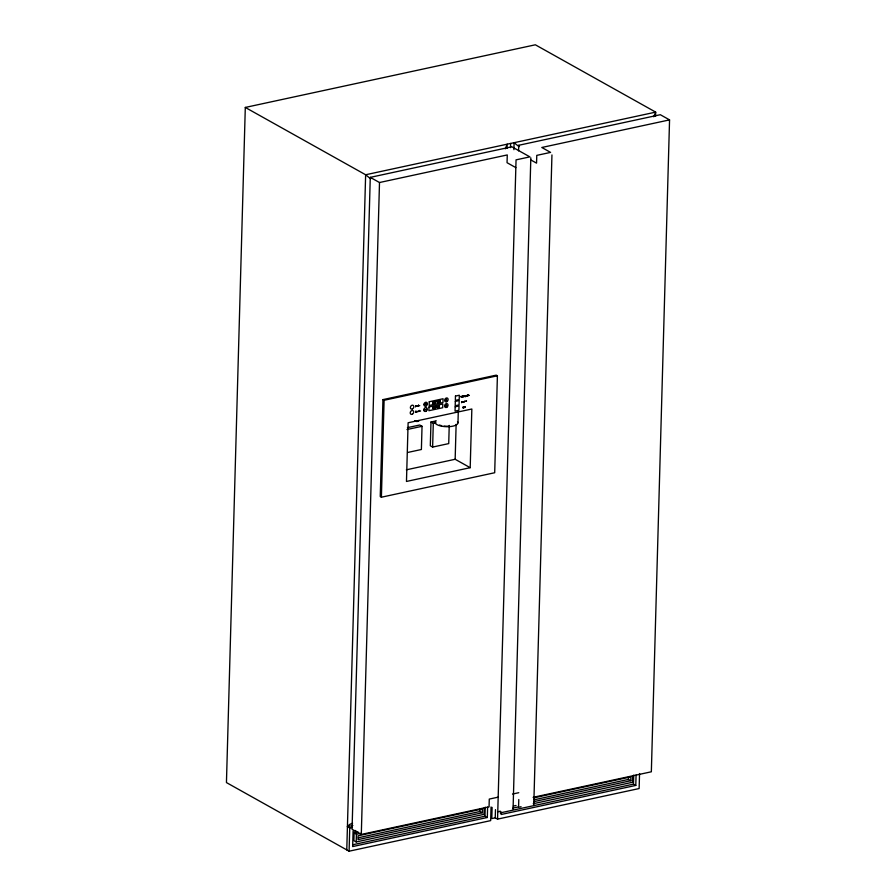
<?xml version="1.0" encoding="UTF-8"?>
<svg xmlns="http://www.w3.org/2000/svg" width="896" height="896" viewBox="0 0 896 896"><rect width="100%" height="100%" fill="white"/><g stroke="black" fill="none" stroke-linecap="round" stroke-linejoin="round"><path stroke-width="1.34" d="M655.558 116.312L655.682 112.123L535.349 44.8L245.302 107.442L226.442 782.578L349.093 851.2L490.661 820.624L491.042 806.96M346.774 849.901L365.635 174.765L245.302 107.442M349.093 851.2L349.742 827.96L347.424 826.672L349.518 824.522L352.598 823.144M358.187 832.059L354.11 832.944L353.898 840.65L356.216 841.949L483.974 814.352L484.154 807.923M356.216 841.949L356.429 834.232L354.11 832.944M361.301 834.434L379.501 182.526L370.272 177.363L352.061 829.27L361.301 834.434L489.059 806.837L489.272 799.075L498.064 797.182M382.95 399.616L380.24 496.563L381.394 497.213L494.693 472.741L497.403 375.794L496.25 375.144L382.95 399.616L384.104 400.266L497.403 375.794M381.394 497.213L384.104 400.266M417.57 411.824L417.603 411.354M407.411 427.661L419.731 425.006L422.038 426.294L421.389 449.501L407.714 452.458M426.518 403.693L426.698 403.838M426.496 409.931L426.72 409.248L426.787 409.875L425.488 409.517L426.552 409.326M436.341 420.862L430.976 422.016L430.315 445.782L432.622 447.082L448.728 443.598L449.232 425.421M432.902 407.21L432.858 408.598L433.037 407.176M433.653 407.669C434.459 409.293 433.16 408.486 433.675 406.874M432.622 447.082L433.294 423.315L430.976 422.016M434.403 402.886L434.37 403.155M434.773 402.058L434.75 403.054M435.187 407.904L435.266 406.627L435.299 408.083M435.568 407.77L435.59 406.874M436.005 401.374C435.725 402.338 434.997 403.749 435.344 401.464C437.237 400.781 434.739 403.682 435.434 401.352M436.128 407.277L436.307 406.47L435.624 406.448M438.402 406.224L437.797 407.714L438.48 407.389M438.525 406L438.379 407.21M438.749 407.131L439.354 406.011M439.107 407.254L439.006 405.888M439.533 401.822L439.79 401.341M440.104 401.699L439.802 400.971M446.018 399.325L446.074 400.053L446.174 399.291M446.04 405.082L446.096 405.81L446.197 405.037M446.667 400.008L446.734 399.93M470.198 467.69L406.47 481.454L408.117 422.766L471.845 409.002L470.198 467.69L455.157 459.278L456.131 424.346M457.979 422.766L458.293 411.242M463.232 407.803L463.534 407.109L463.523 407.747M464.453 406.997L464.251 407.59L465.046 407.411L465.069 406.616L464.722 407.49M464.677 401.206L464.285 402.013L464.778 401.274M465.136 406.93L464.486 406.941M467.309 395.942L467.421 395.293M467.477 395.909L467.667 395.069L467.645 395.875L466.838 395.808L467.488 395.282M468.283 395.102L467.824 395.696M468.586 395.293L468.574 395.674M482.306 812.784L357.997 839.63L358.098 835.8L482.406 808.954L482.306 812.784L479.987 811.496L480.054 808.942M487.603 807.173L487.323 817.488L485.005 816.2L485.251 807.173M507.091 148.389L507.192 144.189L505.277 148.859M492.106 807.397L491.792 818.574L495.242 817.835L497.56 819.123L639.128 788.547L639.554 773.517M510.53 147.638L510.653 143.438M495.242 817.835L495.477 809.637M513.912 149.688L514.102 142.699L519.053 146.686M497.56 819.123L516.051 159.858L529.872 156.867L511.851 146.787L370.272 177.363L371.067 178.136M518.571 150.886L518.728 145.286L660.307 114.71L669.558 119.885L651.347 771.792L533.098 797.328M501.189 811.922L501.122 814.498L635.79 785.422L636.07 775.096M513.072 809.222L530.824 157.853M518.784 799.523L518.56 807.285L521.08 806.736M533.792 804.754L551.947 154.93M533.893 797.832L630.874 776.877L630.773 780.718L628.454 779.419L628.533 776.866M632.621 775.858L632.442 782.286L533.221 803.712M635.79 785.422L633.472 784.123L633.73 775.096M653.744 116.771L655.682 112.123L365.635 174.765L370.597 178.774M462.426 402.147L462.56 402.002M418.242 420.717L415.386 420.717M417.379 406.168C419.798 405.35 415.038 406.291 417.536 406.112M419.563 405.731L419.754 405.63M418.118 411.499C420.202 411.286 417.603 410.906 418.398 411.454M420.426 411.074L420.616 410.973M464.106 396.502L464.307 396.402M466.155 396.032L466.323 395.898M469.09 395.394L469.246 395.338M426.44 403.715L425.824 404.477L425.667 403.872L426.742 403.816M438.984 406.941L439.13 406.213M439.891 400.949L439.902 401.15M435.008 401.61L434.347 402.427L434.302 401.766M435.198 406.717L434.941 408.15M468.586 395.147L467.667 395.237M463.579 401.699L463.568 402.125M433.44 403.357L434.011 401.8M435.03 401.587L435.098 402.976M438.29 402.293C436.845 403.738 439.466 400.131 437.64 400.87M435.467 406.661L436.139 407.131M434.56 408.262L434.84 407.187M439.264 402.08L439.298 400.68L438.614 400.658M435.49 408.106L435.579 407.221M437.752 407.568L438.368 406M432.51 401.979L433.037 402.013M433.462 402.562L434.056 402.506L433.306 402.774M432.701 407.075L433.227 407.109M434.202 406.907L433.563 407.736M434.179 407.702L433.63 407.848M438.794 406.56L439.387 406.504M438.312 401.498L437.55 401.755L438.301 401.688M416.248 411.466L415.89 412.182L416.237 411.656M379.501 182.526L507.27 154.941L507.046 162.702L515.838 167.619M669.558 119.885L541.8 147.482L550.581 152.398L536.771 155.378L536.558 163.139L531.059 160.07M463.378 401.576L463.523 402.427M463.232 407.59L462.918 406.963L462.896 407.882L464.139 406.986L463.658 407.87M433.294 423.315L435.971 422.733M406.986 429.542L422.038 426.294M406.347 469.818L455.157 459.278M347.424 826.672L352.867 825.496M349.742 827.96L352.464 827.378M512.501 794.058L518.784 792.702M355.802 830.514L353.08 831.096L352.654 846.574L487.323 817.488M356.429 834.232L360.506 833.347M358.411 837.749L479.987 811.496M534.195 799.781L628.454 779.419M513.296 806.086L516.029 805.493M533.781 801.662L630.773 780.718M512.837 808.114L518.269 806.938M497.84 811.754L500.36 811.216M353.058 844.693L485.005 816.2M500.17 812.907L633.472 784.123M518.728 145.286L519.512 146.048M457.509 421.691A11.491 4.122 1.6 0 1 446.768 426.709A11.491 4.122 1.6 0 1 435.333 421.344M449.355 426.149A10.158 3.64 1.6 0 1 444.102 426.07M441.627 425.667A10.158 3.64 1.6 0 1 439.488 425.051M418.779 420.526A2.083 0.75 1.6 0 1 417.222 421.456A2.083 0.75 1.6 0 1 414.736 420.717M415.8 411.992L415.766 411.275L415.8 411.992M415.867 405.742L415.587 406.706L415.867 405.742M416.338 411.454L416.595 412.048L416.338 411.454M418.6 405.16L418.578 406.078L418.6 405.16M419.238 405.742L419.238 405.742M419.462 410.502L419.44 411.421L419.462 410.502M420.101 411.085L420.101 411.085M424.346 409.483L424.323 410.402L424.346 409.483M424.525 403.838L424.502 404.757L424.525 403.838M428.994 406.963L428.893 410.715L442.702 407.736L442.814 403.984L428.994 406.963M429.262 401.744L429.15 405.496L442.971 402.517L443.072 398.754L429.262 401.744M432.701 402.114L432.667 403.502L432.701 402.114M439.79 400.579L439.746 401.968L439.79 400.579M445.827 399.358L446.163 400.221L445.827 399.358M445.85 405.115L446.186 405.978L445.85 405.115M446.533 405.25L446.499 406.146L446.533 405.25M455.168 406.773L455.045 411.107L458.898 410.278L459.021 405.944L455.168 406.773M455.314 401.397L455.19 405.731L459.054 404.902L459.178 400.568L455.314 401.397M455.459 396.066L455.347 400.4L459.2 399.56L459.323 395.226L455.459 396.066M460.925 396.413L461.44 397.219L460.925 396.413M461.664 401.666L461.642 402.584L461.664 401.666M462.19 396.088L462.168 397.062L462.19 396.088M462.762 396.85L462.963 395.92L462.762 396.85M463.366 395.886L463.658 396.738L463.366 395.886M464.43 395.942L465.158 396.413L464.43 395.942M465.315 395.752L465.282 396.648L465.315 395.752M466.256 400.949C464.834 402.002 467.331 400.758 466.256 400.949M466.446 395.506L466.424 396.133L466.446 395.506M425.13 404.242L425.141 404.174M424.95 409.886L424.95 409.886M461.574 396.805L461.586 396.726M462.806 401.934L462.806 401.934M465.17 401.419L465.181 401.363M466.738 401.083L466.738 401.083M417.278 411.678L417.278 411.678M439.566 401.24L440.171 401.195L439.566 401.24M412.474 408.934A2.083 1.602 -60.8 0 0 413.381 405.53A2.083 1.602 -60.8 0 0 410.458 406.974A2.083 1.602 -60.8 0 0 412.474 408.934M412.35 414.21A2.083 1.602 -60.8 0 0 413.213 410.794A2.083 1.602 -60.8 0 0 410.301 412.294A2.083 1.602 -60.8 0 0 412.35 414.21M426.037 406A2.083 1.602 -60.8 0 0 426.91 402.584A2.083 1.602 -60.8 0 0 423.987 404.085A2.083 1.602 -60.8 0 0 426.037 406M425.891 411.286A2.083 1.602 -60.8 0 0 426.754 407.87A2.083 1.602 -60.8 0 0 423.842 409.36A2.083 1.602 -60.8 0 0 425.891 411.286M446.779 401.688A2.083 1.602 -60.8 0 0 447.642 398.272A2.083 1.602 -60.8 0 0 444.73 399.773A2.083 1.602 -60.8 0 0 446.779 401.688M446.813 407.266A2.083 1.602 -60.8 0 0 447.474 403.85A2.083 1.602 -60.8 0 0 444.618 405.563A2.083 1.602 -60.8 0 0 446.813 407.266"/></g></svg>
